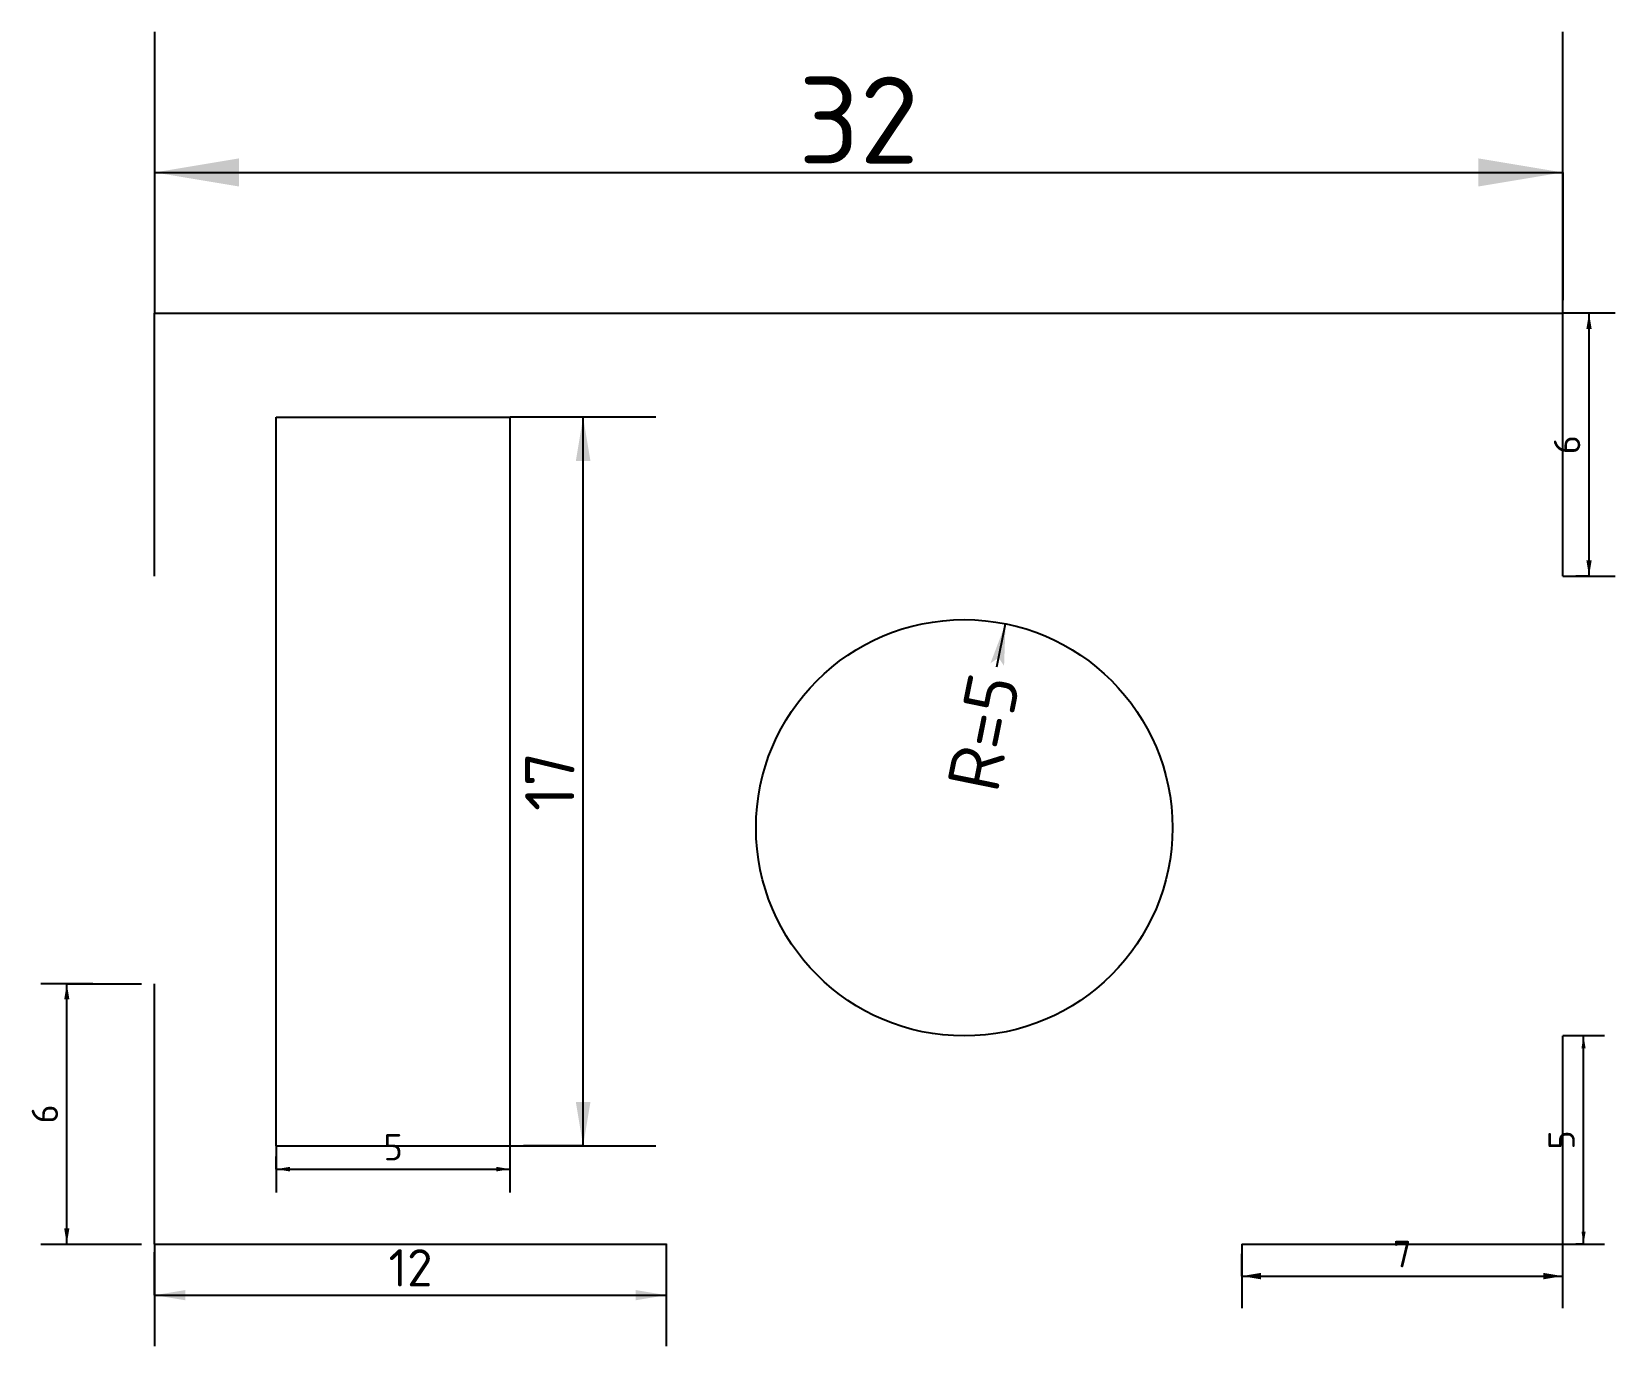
# Model space of a CAD drawing. Extents: x -2.8 to 33.3, y -2.3 to 27.6.
import ezdxf
from ezdxf.enums import TextEntityAlignment as Align

# ---------------------------------------------------------------- set-up
doc = ezdxf.new("R2010")
doc.units = 0
doc.layers.add('DIMENSIONS', color=1, linetype='CONTINUOUS')
doc.styles.add('ISOCPEUR', font='isocpeur.ttf')

# ---------------------------------------------------------------- blocks, each defined once
blk = doc.blocks.new('DIMTICK_ARROW')
at = {"color": 5}
blk.add_line((0, 0.5), (0, -0.5), dxfattribs=at)
at = {"color": 7}
blk.add_solid([(0, 0), (0.3, 0.05), (0.3, -0.05)], dxfattribs=at)
blk = doc.blocks.new('DIMTICK_RADIUS')
at = {"color": 7}
blk.add_solid([(0, 0), (0.3, 0.05), (0.3, -0.05), (0.25, 0)], dxfattribs=at)

msp = doc.modelspace()

# ---------------------------------------------------------------- linework, layer by layer
at = {"color": 3}
for p, q in [((0, 21.201), (32.065, 21.201)), ((0, 15.209), (0, 21.201)), ((0, 15.209), (0, 21.201)), ((0, 21.201), (32.065, 21.201)), ((32.065, 15.209), (32.065, 21.201)), ((32.065, 15.209), (32.065, 21.201)), ((2.765, 18.831), (8.098, 18.831)), ((2.765, 2.239), (2.765, 18.831)), ((2.765, 2.239), (2.765, 18.831)), ((2.765, 18.831), (8.098, 18.831)), ((8.098, 2.239), (8.098, 18.831)), ((8.098, 2.239), (8.098, 18.831)), ((0, 0), (0, 5.926)), ((0, 0), (0, 5.926)), ((32.065, 0), (32.065, 4.741)), ((32.065, 0), (32.065, 4.741)), ((2.765, 2.239), (8.098, 2.239)), ((2.765, 2.239), (8.098, 2.239)), ((0, 0), (11.654, 0)), ((0, 0), (11.654, 0)), ((24.756, 0), (32.065, 0)), ((24.756, 0), (32.065, 0))]:
    msp.add_line(p, q, dxfattribs=at)
msp.add_circle((18.436, 9.481), 4.741, dxfattribs=at)
at = {"layer": 'DIMENSIONS', "color": 7}
for p, q in [((0, 24.407), (32.065, 24.407)), ((0, 24.407), (32.065, 24.407)), ((0, 24.407), (32.065, 24.407)), ((0, 24.407), (32.065, 24.407)), ((0, 24.407), (32.065, 24.407)), ((0, 24.407), (32.065, 24.407)), ((0, 24.407), (32.065, 24.407)), ((0, 24.407), (32.065, 24.407)), ((0, 24.407), (32.065, 24.407)), ((0, 24.407), (32.065, 24.407)), ((0, 24.407), (32.065, 24.407)), ((0, 24.407), (32.065, 24.407)), ((0, 24.407), (32.065, 24.407)), ((0, 24.407), (32.065, 24.407)), ((0, 24.407), (32.065, 24.407)), ((0, 24.407), (32.065, 24.407)), ((0, 24.407), (32.065, 24.407)), ((0, 24.407), (32.065, 24.407)), ((0, 24.407), (32.065, 24.407)), ((32.664, 15.209), (32.664, 21.201)), ((32.664, 15.209), (32.664, 21.201)), ((32.664, 15.209), (32.664, 21.201)), ((32.664, 15.209), (32.664, 21.201)), ((32.664, 15.209), (32.664, 21.201)), ((32.664, 15.209), (32.664, 21.201)), ((32.664, 15.209), (32.664, 21.201)), ((32.664, 15.209), (32.664, 21.201)), ((32.664, 15.209), (32.664, 21.201)), ((32.664, 15.209), (32.664, 21.201)), ((32.664, 15.209), (32.664, 21.201)), ((32.664, 15.209), (32.664, 21.201)), ((32.664, 15.209), (32.664, 21.201)), ((32.664, 15.209), (32.664, 21.201)), ((32.664, 15.209), (32.664, 21.201)), ((32.664, 15.209), (32.664, 21.201)), ((9.758, 2.239), (9.758, 18.831)), ((9.758, 2.239), (9.758, 18.831)), ((9.758, 2.239), (9.758, 18.831)), ((9.758, 2.239), (9.758, 18.831)), ((9.758, 2.239), (9.758, 18.831)), ((9.758, 2.239), (9.758, 18.831)), ((9.758, 2.239), (9.758, 18.831)), ((9.758, 2.239), (9.758, 18.831)), ((9.758, 2.239), (9.758, 18.831)), ((9.758, 2.239), (9.758, 18.831)), ((9.758, 2.239), (9.758, 18.831)), ((9.758, 2.239), (9.758, 18.831)), ((9.758, 2.239), (9.758, 18.831)), ((9.758, 2.239), (9.758, 18.831)), ((19.179, 13.147), (19.377, 14.127)), ((-2, 0), (-2, 5.926)), ((-2, 0), (-2, 5.926)), ((-2, 0), (-2, 5.926)), ((-2, 0), (-2, 5.926)), ((-2, 0), (-2, 5.926)), ((-2, 0), (-2, 5.926)), ((-2, 0), (-2, 5.926)), ((-2, 0), (-2, 5.926)), ((-2, 0), (-2, 5.926)), ((-2, 0), (-2, 5.926)), ((-2, 0), (-2, 5.926)), ((-2, 0), (-2, 5.926)), ((-2, 0), (-2, 5.926)), ((-2, 0), (-2, 5.926)), ((-2, 0), (-2, 5.926)), ((-2, 0), (-2, 5.926)), ((-2, 0), (-2, 5.926)), ((32.539, 0), (32.539, 4.741)), ((32.539, 0), (32.539, 4.741)), ((32.539, 0), (32.539, 4.741)), ((32.539, 0), (32.539, 4.741)), ((32.539, 0), (32.539, 4.741)), ((32.539, 0), (32.539, 4.741)), ((32.539, 0), (32.539, 4.741)), ((32.539, 0), (32.539, 4.741)), ((32.539, 0), (32.539, 4.741)), ((32.539, 0), (32.539, 4.741)), ((32.539, 0), (32.539, 4.741)), ((32.539, 0), (32.539, 4.741)), ((32.539, 0), (32.539, 4.741)), ((32.539, 0), (32.539, 4.741)), ((32.539, 0), (32.539, 4.741)), ((32.539, 0), (32.539, 4.741)), ((32.539, 0), (32.539, 4.741)), ((32.539, 0), (32.539, 4.741)), ((2.765, 1.705), (8.098, 1.705)), ((2.765, 1.705), (8.098, 1.705)), ((2.765, 1.705), (8.098, 1.705)), ((2.765, 1.705), (8.098, 1.705)), ((2.765, 1.705), (8.098, 1.705)), ((2.765, 1.705), (8.098, 1.705)), ((2.765, 1.705), (8.098, 1.705)), ((2.765, 1.705), (8.098, 1.705)), ((2.765, 1.705), (8.098, 1.705)), ((2.765, 1.705), (8.098, 1.705)), ((2.765, 1.705), (8.098, 1.705)), ((2.765, 1.705), (8.098, 1.705)), ((2.765, 1.705), (8.098, 1.705)), ((2.765, 1.705), (8.098, 1.705)), ((2.765, 1.705), (8.098, 1.705)), ((2.765, 1.705), (8.098, 1.705)), ((2.765, 1.705), (8.098, 1.705)), ((2.765, 1.705), (8.098, 1.705)), ((2.765, 1.705), (8.098, 1.705)), ((2.765, 1.705), (8.098, 1.705)), ((2.765, 1.705), (8.098, 1.705)), ((2.765, 1.705), (8.098, 1.705)), ((24.756, -0.731), (32.065, -0.731)), ((24.756, -0.731), (32.065, -0.731)), ((24.756, -0.731), (32.065, -0.731)), ((24.756, -0.731), (32.065, -0.731)), ((24.756, -0.731), (32.065, -0.731)), ((24.756, -0.731), (32.065, -0.731)), ((24.756, -0.731), (32.065, -0.731)), ((24.756, -0.731), (32.065, -0.731)), ((24.756, -0.731), (32.065, -0.731)), ((24.756, -0.731), (32.065, -0.731)), ((24.756, -0.731), (32.065, -0.731)), ((24.756, -0.731), (32.065, -0.731)), ((24.756, -0.731), (32.065, -0.731)), ((24.756, -0.731), (32.065, -0.731)), ((24.756, -0.731), (32.065, -0.731)), ((24.756, -0.731), (32.065, -0.731)), ((24.756, -0.731), (32.065, -0.731)), ((24.756, -0.731), (32.065, -0.731)), ((24.756, -0.731), (32.065, -0.731)), ((24.756, -0.731), (32.065, -0.731)), ((24.756, -0.731), (32.065, -0.731)), ((0, -1.165), (11.654, -1.165)), ((0, -1.165), (11.654, -1.165)), ((0, -1.165), (11.654, -1.165)), ((0, -1.165), (11.654, -1.165)), ((0, -1.165), (11.654, -1.165)), ((0, -1.165), (11.654, -1.165)), ((0, -1.165), (11.654, -1.165)), ((0, -1.165), (11.654, -1.165)), ((0, -1.165), (11.654, -1.165)), ((0, -1.165), (11.654, -1.165)), ((0, -1.165), (11.654, -1.165)), ((0, -1.165), (11.654, -1.165)), ((0, -1.165), (11.654, -1.165)), ((0, -1.165), (11.654, -1.165)), ((0, -1.165), (11.654, -1.165)), ((0, -1.165), (11.654, -1.165)), ((0, -1.165), (11.654, -1.165)), ((0, -1.165), (11.654, -1.165)), ((0, -1.165), (11.654, -1.165)), ((0, -1.165), (11.654, -1.165))]:
    msp.add_line(p, q, dxfattribs=at)
at = {"layer": 'DIMENSIONS', "color": 5}
for p, q in [((0, 24.407), (0, 21.501)), ((0, 24.407), (0, 21.501)), ((0, 24.407), (0, 21.501)), ((0, 24.407), (0, 21.501)), ((0, 24.407), (0, 21.501)), ((0, 24.407), (0, 21.501)), ((0, 24.407), (0, 21.501)), ((0, 24.407), (0, 21.501)), ((0, 24.407), (0, 21.501)), ((0, 24.407), (0, 21.501)), ((0, 24.407), (0, 21.501)), ((0, 24.407), (0, 21.501)), ((0, 24.407), (0, 21.501)), ((0, 24.407), (0, 21.501)), ((0, 24.407), (0, 21.501)), ((0, 24.407), (0, 21.501)), ((0, 24.407), (0, 21.501)), ((0, 24.407), (0, 21.501)), ((0, 24.407), (0, 21.501)), ((32.065, 24.407), (32.065, 21.501)), ((32.065, 24.407), (32.065, 21.501)), ((32.065, 24.407), (32.065, 21.501)), ((32.065, 24.407), (32.065, 21.501)), ((32.065, 24.407), (32.065, 21.501)), ((32.065, 24.407), (32.065, 21.501)), ((32.065, 24.407), (32.065, 21.501)), ((32.065, 24.407), (32.065, 21.501)), ((32.065, 24.407), (32.065, 21.501)), ((32.065, 24.407), (32.065, 21.501)), ((32.065, 24.407), (32.065, 21.501)), ((32.065, 24.407), (32.065, 21.501)), ((32.065, 24.407), (32.065, 21.501)), ((32.065, 24.407), (32.065, 21.501)), ((32.065, 24.407), (32.065, 21.501)), ((32.065, 24.407), (32.065, 21.501)), ((32.065, 24.407), (32.065, 21.501)), ((32.065, 24.407), (32.065, 21.501)), ((32.065, 24.407), (32.065, 21.501)), ((32.664, 21.201), (32.365, 21.201)), ((32.664, 21.201), (32.365, 21.201)), ((32.664, 21.201), (32.365, 21.201)), ((32.664, 21.201), (32.365, 21.201)), ((32.664, 21.201), (32.365, 21.201)), ((32.664, 21.201), (32.365, 21.201)), ((32.664, 21.201), (32.365, 21.201)), ((32.664, 21.201), (32.365, 21.201)), ((32.664, 21.201), (32.365, 21.201)), ((32.664, 21.201), (32.365, 21.201)), ((32.664, 21.201), (32.365, 21.201)), ((32.664, 21.201), (32.365, 21.201)), ((32.664, 21.201), (32.365, 21.201)), ((32.664, 21.201), (32.365, 21.201)), ((32.664, 21.201), (32.365, 21.201)), ((32.664, 21.201), (32.365, 21.201)), ((9.758, 18.831), (8.398, 18.831)), ((9.758, 18.831), (8.398, 18.831)), ((9.758, 18.831), (8.398, 18.831)), ((9.758, 18.831), (8.398, 18.831)), ((9.758, 18.831), (8.398, 18.831)), ((9.758, 18.831), (8.398, 18.831)), ((9.758, 18.831), (8.398, 18.831)), ((9.758, 18.831), (8.398, 18.831)), ((9.758, 18.831), (8.398, 18.831)), ((9.758, 18.831), (8.398, 18.831)), ((9.758, 18.831), (8.398, 18.831)), ((9.758, 18.831), (8.398, 18.831)), ((9.758, 18.831), (8.398, 18.831)), ((9.758, 18.831), (8.398, 18.831)), ((32.664, 15.209), (32.365, 15.209)), ((32.664, 15.209), (32.365, 15.209)), ((32.664, 15.209), (32.365, 15.209)), ((32.664, 15.209), (32.365, 15.209)), ((32.664, 15.209), (32.365, 15.209)), ((32.664, 15.209), (32.365, 15.209)), ((32.664, 15.209), (32.365, 15.209)), ((32.664, 15.209), (32.365, 15.209)), ((32.664, 15.209), (32.365, 15.209)), ((32.664, 15.209), (32.365, 15.209)), ((32.664, 15.209), (32.365, 15.209)), ((32.664, 15.209), (32.365, 15.209)), ((32.664, 15.209), (32.365, 15.209)), ((32.664, 15.209), (32.365, 15.209)), ((32.664, 15.209), (32.365, 15.209)), ((32.664, 15.209), (32.365, 15.209)), ((-2, 5.926), (-0.3, 5.926)), ((-2, 5.926), (-0.3, 5.926)), ((-2, 5.926), (-0.3, 5.926)), ((-2, 5.926), (-0.3, 5.926)), ((-2, 5.926), (-0.3, 5.926)), ((-2, 5.926), (-0.3, 5.926)), ((-2, 5.926), (-0.3, 5.926)), ((-2, 5.926), (-0.3, 5.926)), ((-2, 5.926), (-0.3, 5.926)), ((-2, 5.926), (-0.3, 5.926)), ((-2, 5.926), (-0.3, 5.926)), ((-2, 5.926), (-0.3, 5.926)), ((-2, 5.926), (-0.3, 5.926)), ((-2, 5.926), (-0.3, 5.926)), ((-2, 5.926), (-0.3, 5.926)), ((-2, 5.926), (-0.3, 5.926)), ((-2, 5.926), (-0.3, 5.926)), ((32.539, 4.741), (32.365, 4.741)), ((32.539, 4.741), (32.365, 4.741)), ((32.539, 4.741), (32.365, 4.741)), ((32.539, 4.741), (32.365, 4.741)), ((32.539, 4.741), (32.365, 4.741)), ((32.539, 4.741), (32.365, 4.741)), ((32.539, 4.741), (32.365, 4.741)), ((32.539, 4.741), (32.365, 4.741)), ((32.539, 4.741), (32.365, 4.741)), ((32.539, 4.741), (32.365, 4.741)), ((32.539, 4.741), (32.365, 4.741)), ((32.539, 4.741), (32.365, 4.741)), ((32.539, 4.741), (32.365, 4.741)), ((32.539, 4.741), (32.365, 4.741)), ((32.539, 4.741), (32.365, 4.741)), ((32.539, 4.741), (32.365, 4.741)), ((32.539, 4.741), (32.365, 4.741)), ((32.539, 4.741), (32.365, 4.741)), ((9.758, 2.239), (8.398, 2.239)), ((9.758, 2.239), (8.398, 2.239)), ((9.758, 2.239), (8.398, 2.239)), ((9.758, 2.239), (8.398, 2.239)), ((9.758, 2.239), (8.398, 2.239)), ((9.758, 2.239), (8.398, 2.239)), ((9.758, 2.239), (8.398, 2.239)), ((9.758, 2.239), (8.398, 2.239)), ((9.758, 2.239), (8.398, 2.239)), ((9.758, 2.239), (8.398, 2.239)), ((9.758, 2.239), (8.398, 2.239)), ((9.758, 2.239), (8.398, 2.239)), ((9.758, 2.239), (8.398, 2.239)), ((9.758, 2.239), (8.398, 2.239)), ((2.765, 1.705), (2.765, 1.992)), ((2.765, 1.705), (2.765, 1.992)), ((2.765, 1.705), (2.765, 1.992)), ((2.765, 1.705), (2.765, 1.992)), ((2.765, 1.705), (2.765, 1.992)), ((2.765, 1.705), (2.765, 1.992)), ((2.765, 1.705), (2.765, 1.992)), ((2.765, 1.705), (2.765, 1.992)), ((2.765, 1.705), (2.765, 1.992)), ((2.765, 1.705), (2.765, 1.992)), ((2.765, 1.705), (2.765, 1.992)), ((2.765, 1.705), (2.765, 1.992)), ((2.765, 1.705), (2.765, 1.992)), ((2.765, 1.705), (2.765, 1.992)), ((2.765, 1.705), (2.765, 1.992)), ((2.765, 1.705), (2.765, 1.992)), ((2.765, 1.705), (2.765, 1.992)), ((2.765, 1.705), (2.765, 1.992)), ((2.765, 1.705), (2.765, 1.992)), ((2.765, 1.705), (2.765, 1.992)), ((2.765, 1.705), (2.765, 1.992)), ((2.765, 1.705), (2.765, 1.992)), ((8.098, 1.705), (8.098, 1.992)), ((8.098, 1.705), (8.098, 1.992)), ((8.098, 1.705), (8.098, 1.992)), ((8.098, 1.705), (8.098, 1.992)), ((8.098, 1.705), (8.098, 1.992)), ((8.098, 1.705), (8.098, 1.992)), ((8.098, 1.705), (8.098, 1.992)), ((8.098, 1.705), (8.098, 1.992)), ((8.098, 1.705), (8.098, 1.992)), ((8.098, 1.705), (8.098, 1.992)), ((8.098, 1.705), (8.098, 1.992)), ((8.098, 1.705), (8.098, 1.992)), ((8.098, 1.705), (8.098, 1.992)), ((8.098, 1.705), (8.098, 1.992)), ((8.098, 1.705), (8.098, 1.992)), ((8.098, 1.705), (8.098, 1.992)), ((8.098, 1.705), (8.098, 1.992)), ((8.098, 1.705), (8.098, 1.992)), ((8.098, 1.705), (8.098, 1.992)), ((8.098, 1.705), (8.098, 1.992)), ((8.098, 1.705), (8.098, 1.992)), ((8.098, 1.705), (8.098, 1.992)), ((-2, 0), (-0.3, 0)), ((-2, 0), (-0.3, 0)), ((-2, 0), (-0.3, 0)), ((-2, 0), (-0.3, 0)), ((-2, 0), (-0.3, 0)), ((-2, 0), (-0.3, 0)), ((-2, 0), (-0.3, 0)), ((-2, 0), (-0.3, 0)), ((-2, 0), (-0.3, 0)), ((-2, 0), (-0.3, 0)), ((-2, 0), (-0.3, 0)), ((-2, 0), (-0.3, 0)), ((-2, 0), (-0.3, 0)), ((-2, 0), (-0.3, 0)), ((-2, 0), (-0.3, 0)), ((-2, 0), (-0.3, 0)), ((-2, 0), (-0.3, 0)), ((0, -1.165), (0, -0.183)), ((0, -1.165), (0, -0.183)), ((0, -1.165), (0, -0.183)), ((0, -1.165), (0, -0.183)), ((0, -1.165), (0, -0.183)), ((0, -1.165), (0, -0.183)), ((0, -1.165), (0, -0.183)), ((0, -1.165), (0, -0.183)), ((0, -1.165), (0, -0.183)), ((0, -1.165), (0, -0.183)), ((0, -1.165), (0, -0.183)), ((0, -1.165), (0, -0.183)), ((0, -1.165), (0, -0.183)), ((0, -1.165), (0, -0.183)), ((0, -1.165), (0, -0.183)), ((0, -1.165), (0, -0.183)), ((0, -1.165), (0, -0.183)), ((0, -1.165), (0, -0.183)), ((0, -1.165), (0, -0.183)), ((0, -1.165), (0, -0.183)), ((11.654, -1.165), (11.654, -0.183)), ((11.654, -1.165), (11.654, -0.183)), ((11.654, -1.165), (11.654, -0.183)), ((11.654, -1.165), (11.654, -0.183)), ((11.654, -1.165), (11.654, -0.183)), ((11.654, -1.165), (11.654, -0.183)), ((11.654, -1.165), (11.654, -0.183)), ((11.654, -1.165), (11.654, -0.183)), ((11.654, -1.165), (11.654, -0.183)), ((11.654, -1.165), (11.654, -0.183)), ((11.654, -1.165), (11.654, -0.183)), ((11.654, -1.165), (11.654, -0.183)), ((11.654, -1.165), (11.654, -0.183)), ((11.654, -1.165), (11.654, -0.183)), ((11.654, -1.165), (11.654, -0.183)), ((11.654, -1.165), (11.654, -0.183)), ((11.654, -1.165), (11.654, -0.183)), ((11.654, -1.165), (11.654, -0.183)), ((11.654, -1.165), (11.654, -0.183)), ((11.654, -1.165), (11.654, -0.183)), ((24.756, -0.731), (24.756, -0.227)), ((24.756, -0.731), (24.756, -0.227)), ((24.756, -0.731), (24.756, -0.227)), ((24.756, -0.731), (24.756, -0.227)), ((24.756, -0.731), (24.756, -0.227)), ((24.756, -0.731), (24.756, -0.227)), ((24.756, -0.731), (24.756, -0.227)), ((24.756, -0.731), (24.756, -0.227)), ((24.756, -0.731), (24.756, -0.227)), ((24.756, -0.731), (24.756, -0.227)), ((24.756, -0.731), (24.756, -0.227)), ((24.756, -0.731), (24.756, -0.227)), ((24.756, -0.731), (24.756, -0.227)), ((24.756, -0.731), (24.756, -0.227)), ((24.756, -0.731), (24.756, -0.227)), ((24.756, -0.731), (24.756, -0.227)), ((24.756, -0.731), (24.756, -0.227)), ((24.756, -0.731), (24.756, -0.227)), ((24.756, -0.731), (24.756, -0.227)), ((24.756, -0.731), (24.756, -0.227)), ((24.756, -0.731), (24.756, -0.227)), ((32.065, -0.731), (32.065, -0.227)), ((32.065, -0.731), (32.065, -0.227)), ((32.065, -0.731), (32.065, -0.227)), ((32.065, -0.731), (32.065, -0.227)), ((32.065, -0.731), (32.065, -0.227)), ((32.065, -0.731), (32.065, -0.227)), ((32.065, -0.731), (32.065, -0.227)), ((32.065, -0.731), (32.065, -0.227)), ((32.065, -0.731), (32.065, -0.227)), ((32.065, -0.731), (32.065, -0.227)), ((32.065, -0.731), (32.065, -0.227)), ((32.065, -0.731), (32.065, -0.227)), ((32.065, -0.731), (32.065, -0.227)), ((32.065, -0.731), (32.065, -0.227)), ((32.065, -0.731), (32.065, -0.227)), ((32.065, -0.731), (32.065, -0.227)), ((32.065, -0.731), (32.065, -0.227)), ((32.065, -0.731), (32.065, -0.227)), ((32.065, -0.731), (32.065, -0.227)), ((32.065, -0.731), (32.065, -0.227)), ((32.065, -0.731), (32.065, -0.227)), ((32.539, 0), (32.365, 0)), ((32.539, 0), (32.365, 0)), ((32.539, 0), (32.365, 0)), ((32.539, 0), (32.365, 0)), ((32.539, 0), (32.365, 0)), ((32.539, 0), (32.365, 0)), ((32.539, 0), (32.365, 0)), ((32.539, 0), (32.365, 0)), ((32.539, 0), (32.365, 0)), ((32.539, 0), (32.365, 0)), ((32.539, 0), (32.365, 0)), ((32.539, 0), (32.365, 0)), ((32.539, 0), (32.365, 0)), ((32.539, 0), (32.365, 0)), ((32.539, 0), (32.365, 0)), ((32.539, 0), (32.365, 0)), ((32.539, 0), (32.365, 0)), ((32.539, 0), (32.365, 0))]:
    msp.add_line(p, q, dxfattribs=at)

# ---------------------------------------------------------------- block references
at = {"layer": 'DIMENSIONS'}
for p, xscale, yscale in [((0, 24.407), 6.412951520163934, 6.412951520163934), ((0, 24.407), 6.412951520163934, 6.412951520163934), ((0, 24.407), 6.412951520163934, 6.412951520163934), ((0, 24.407), 6.412951520163934, 6.412951520163934), ((0, 24.407), 6.412951520163934, 6.412951520163934), ((0, 24.407), 6.412951520163934, 6.412951520163934), ((0, 24.407), 6.412951520163934, 6.412951520163934), ((0, 24.407), 6.412951520163934, 6.412951520163934), ((0, 24.407), 6.412951520163934, 6.412951520163934), ((0, 24.407), 6.412951520163934, 6.412951520163934), ((0, 24.407), 6.412951520163934, 6.412951520163934), ((0, 24.407), 6.412951520163934, 6.412951520163934), ((0, 24.407), 6.412951520163934, 6.412951520163934), ((0, 24.407), 6.412951520163934, 6.412951520163934), ((0, 24.407), 6.412951520163934, 6.412951520163934), ((0, 24.407), 6.412951520163934, 6.412951520163934), ((0, 24.407), 6.412951520163934, 6.412951520163934), ((0, 24.407), 6.412951520163934, 6.412951520163934), ((0, 24.407), 6.412951520163934, 6.412951520163934), ((2.765, 1.705), 1.0666305403147405, 1.0666305403147405), ((2.765, 1.705), 1.0666305403147405, 1.0666305403147405), ((2.765, 1.705), 1.0666305403147405, 1.0666305403147405), ((2.765, 1.705), 1.0666305403147405, 1.0666305403147405), ((2.765, 1.705), 1.0666305403147405, 1.0666305403147405), ((2.765, 1.705), 1.0666305403147405, 1.0666305403147405), ((2.765, 1.705), 1.0666305403147405, 1.0666305403147405), ((2.765, 1.705), 1.0666305403147405, 1.0666305403147405), ((2.765, 1.705), 1.0666305403147405, 1.0666305403147405), ((2.765, 1.705), 1.0666305403147405, 1.0666305403147405), ((2.765, 1.705), 1.0666305403147405, 1.0666305403147405), ((2.765, 1.705), 1.0666305403147405, 1.0666305403147405), ((2.765, 1.705), 1.0666305403147405, 1.0666305403147405), ((2.765, 1.705), 1.0666305403147405, 1.0666305403147405), ((2.765, 1.705), 1.0666305403147405, 1.0666305403147405), ((2.765, 1.705), 1.0666305403147405, 1.0666305403147405), ((2.765, 1.705), 1.0666305403147405, 1.0666305403147405), ((2.765, 1.705), 1.0666305403147405, 1.0666305403147405), ((2.765, 1.705), 1.0666305403147405, 1.0666305403147405), ((2.765, 1.705), 1.0666305403147405, 1.0666305403147405), ((2.765, 1.705), 1.0666305403147405, 1.0666305403147405), ((2.765, 1.705), 1.0666305403147405, 1.0666305403147405), ((0, -1.165), 2.33078525476184, 2.33078525476184), ((0, -1.165), 2.33078525476184, 2.33078525476184), ((0, -1.165), 2.33078525476184, 2.33078525476184), ((0, -1.165), 2.33078525476184, 2.33078525476184), ((0, -1.165), 2.33078525476184, 2.33078525476184), ((0, -1.165), 2.33078525476184, 2.33078525476184), ((0, -1.165), 2.33078525476184, 2.33078525476184), ((0, -1.165), 2.33078525476184, 2.33078525476184), ((0, -1.165), 2.33078525476184, 2.33078525476184), ((0, -1.165), 2.33078525476184, 2.33078525476184), ((0, -1.165), 2.33078525476184, 2.33078525476184), ((0, -1.165), 2.33078525476184, 2.33078525476184), ((0, -1.165), 2.33078525476184, 2.33078525476184), ((0, -1.165), 2.33078525476184, 2.33078525476184), ((0, -1.165), 2.33078525476184, 2.33078525476184), ((0, -1.165), 2.33078525476184, 2.33078525476184), ((0, -1.165), 2.33078525476184, 2.33078525476184), ((0, -1.165), 2.33078525476184, 2.33078525476184), ((0, -1.165), 2.33078525476184, 2.33078525476184), ((0, -1.165), 2.33078525476184, 2.33078525476184), ((24.756, -0.731), 1.4616788885794594, 1.4616788885794594), ((24.756, -0.731), 1.4616788885794594, 1.4616788885794594), ((24.756, -0.731), 1.4616788885794594, 1.4616788885794594), ((24.756, -0.731), 1.4616788885794594, 1.4616788885794594), ((24.756, -0.731), 1.4616788885794594, 1.4616788885794594), ((24.756, -0.731), 1.4616788885794594, 1.4616788885794594), ((24.756, -0.731), 1.4616788885794594, 1.4616788885794594), ((24.756, -0.731), 1.4616788885794594, 1.4616788885794594), ((24.756, -0.731), 1.4616788885794594, 1.4616788885794594), ((24.756, -0.731), 1.4616788885794594, 1.4616788885794594), ((24.756, -0.731), 1.4616788885794594, 1.4616788885794594), ((24.756, -0.731), 1.4616788885794594, 1.4616788885794594), ((24.756, -0.731), 1.4616788885794594, 1.4616788885794594), ((24.756, -0.731), 1.4616788885794594, 1.4616788885794594), ((24.756, -0.731), 1.4616788885794594, 1.4616788885794594), ((24.756, -0.731), 1.4616788885794594, 1.4616788885794594), ((24.756, -0.731), 1.4616788885794594, 1.4616788885794594), ((24.756, -0.731), 1.4616788885794594, 1.4616788885794594), ((24.756, -0.731), 1.4616788885794594, 1.4616788885794594), ((24.756, -0.731), 1.4616788885794594, 1.4616788885794594), ((24.756, -0.731), 1.4616788885794594, 1.4616788885794594)]:
    msp.add_blockref('DIMTICK_ARROW', p, dxfattribs=dict(at, xscale=xscale, yscale=yscale))
for name, p, xscale, yscale, rotation in [('DIMTICK_ARROW', (32.065, 24.407), 6.412951520163934, 6.412951520163934, 180), ('DIMTICK_ARROW', (32.065, 24.407), 6.412951520163934, 6.412951520163934, 180), ('DIMTICK_ARROW', (32.065, 24.407), 6.412951520163934, 6.412951520163934, 180), ('DIMTICK_ARROW', (32.065, 24.407), 6.412951520163934, 6.412951520163934, 180), ('DIMTICK_ARROW', (32.065, 24.407), 6.412951520163934, 6.412951520163934, 180), ('DIMTICK_ARROW', (32.065, 24.407), 6.412951520163934, 6.412951520163934, 180), ('DIMTICK_ARROW', (32.065, 24.407), 6.412951520163934, 6.412951520163934, 180), ('DIMTICK_ARROW', (32.065, 24.407), 6.412951520163934, 6.412951520163934, 180), ('DIMTICK_ARROW', (32.065, 24.407), 6.412951520163934, 6.412951520163934, 180), ('DIMTICK_ARROW', (32.065, 24.407), 6.412951520163934, 6.412951520163934, 180), ('DIMTICK_ARROW', (32.065, 24.407), 6.412951520163934, 6.412951520163934, 180), ('DIMTICK_ARROW', (32.065, 24.407), 6.412951520163934, 6.412951520163934, 180), ('DIMTICK_ARROW', (32.065, 24.407), 6.412951520163934, 6.412951520163934, 180), ('DIMTICK_ARROW', (32.065, 24.407), 6.412951520163934, 6.412951520163934, 180), ('DIMTICK_ARROW', (32.065, 24.407), 6.412951520163934, 6.412951520163934, 180), ('DIMTICK_ARROW', (32.065, 24.407), 6.412951520163934, 6.412951520163934, 180), ('DIMTICK_ARROW', (32.065, 24.407), 6.412951520163934, 6.412951520163934, 180), ('DIMTICK_ARROW', (32.065, 24.407), 6.412951520163934, 6.412951520163934, 180), ('DIMTICK_ARROW', (32.065, 24.407), 6.412951520163934, 6.412951520163934, 180), ('DIMTICK_ARROW', (32.664, 21.201), 1.1983133230696468, 1.1983133230696468, 270), ('DIMTICK_ARROW', (32.664, 21.201), 1.1983133230696468, 1.1983133230696468, 270), ('DIMTICK_ARROW', (32.664, 21.201), 1.1983133230696468, 1.1983133230696468, 270), ('DIMTICK_ARROW', (32.664, 21.201), 1.1983133230696468, 1.1983133230696468, 270), ('DIMTICK_ARROW', (32.664, 21.201), 1.1983133230696468, 1.1983133230696468, 270), ('DIMTICK_ARROW', (32.664, 21.201), 1.1983133230696468, 1.1983133230696468, 270), ('DIMTICK_ARROW', (32.664, 21.201), 1.1983133230696468, 1.1983133230696468, 270), ('DIMTICK_ARROW', (32.664, 21.201), 1.1983133230696468, 1.1983133230696468, 270), ('DIMTICK_ARROW', (32.664, 21.201), 1.1983133230696468, 1.1983133230696468, 270), ('DIMTICK_ARROW', (32.664, 21.201), 1.1983133230696468, 1.1983133230696468, 270), ('DIMTICK_ARROW', (32.664, 21.201), 1.1983133230696468, 1.1983133230696468, 270), ('DIMTICK_ARROW', (32.664, 21.201), 1.1983133230696468, 1.1983133230696468, 270), ('DIMTICK_ARROW', (32.664, 21.201), 1.1983133230696468, 1.1983133230696468, 270), ('DIMTICK_ARROW', (32.664, 21.201), 1.1983133230696468, 1.1983133230696468, 270), ('DIMTICK_ARROW', (32.664, 21.201), 1.1983133230696468, 1.1983133230696468, 270), ('DIMTICK_ARROW', (32.664, 21.201), 1.1983133230696468, 1.1983133230696468, 270), ('DIMTICK_ARROW', (9.758, 18.831), 3.3184061254236368, 3.3184061254236368, 270), ('DIMTICK_ARROW', (9.758, 18.831), 3.3184061254236368, 3.3184061254236368, 270), ('DIMTICK_ARROW', (9.758, 18.831), 3.3184061254236368, 3.3184061254236368, 270), ('DIMTICK_ARROW', (9.758, 18.831), 3.3184061254236368, 3.3184061254236368, 270), ('DIMTICK_ARROW', (9.758, 18.831), 3.3184061254236368, 3.3184061254236368, 270), ('DIMTICK_ARROW', (9.758, 18.831), 3.3184061254236368, 3.3184061254236368, 270), ('DIMTICK_ARROW', (9.758, 18.831), 3.3184061254236368, 3.3184061254236368, 270), ('DIMTICK_ARROW', (9.758, 18.831), 3.3184061254236368, 3.3184061254236368, 270), ('DIMTICK_ARROW', (9.758, 18.831), 3.3184061254236368, 3.3184061254236368, 270), ('DIMTICK_ARROW', (9.758, 18.831), 3.3184061254236368, 3.3184061254236368, 270), ('DIMTICK_ARROW', (9.758, 18.831), 3.3184061254236368, 3.3184061254236368, 270), ('DIMTICK_ARROW', (9.758, 18.831), 3.3184061254236368, 3.3184061254236368, 270), ('DIMTICK_ARROW', (9.758, 18.831), 3.3184061254236368, 3.3184061254236368, 270), ('DIMTICK_ARROW', (9.758, 18.831), 3.3184061254236368, 3.3184061254236368, 270), ('DIMTICK_ARROW', (32.664, 15.209), 1.1983133230696468, 1.1983133230696468, 90), ('DIMTICK_ARROW', (32.664, 15.209), 1.1983133230696468, 1.1983133230696468, 90), ('DIMTICK_ARROW', (32.664, 15.209), 1.1983133230696468, 1.1983133230696468, 90), ('DIMTICK_ARROW', (32.664, 15.209), 1.1983133230696468, 1.1983133230696468, 90), ('DIMTICK_ARROW', (32.664, 15.209), 1.1983133230696468, 1.1983133230696468, 90), ('DIMTICK_ARROW', (32.664, 15.209), 1.1983133230696468, 1.1983133230696468, 90), ('DIMTICK_ARROW', (32.664, 15.209), 1.1983133230696468, 1.1983133230696468, 90), ('DIMTICK_ARROW', (32.664, 15.209), 1.1983133230696468, 1.1983133230696468, 90), ('DIMTICK_ARROW', (32.664, 15.209), 1.1983133230696468, 1.1983133230696468, 90), ('DIMTICK_ARROW', (32.664, 15.209), 1.1983133230696468, 1.1983133230696468, 90), ('DIMTICK_ARROW', (32.664, 15.209), 1.1983133230696468, 1.1983133230696468, 90), ('DIMTICK_ARROW', (32.664, 15.209), 1.1983133230696468, 1.1983133230696468, 90), ('DIMTICK_ARROW', (32.664, 15.209), 1.1983133230696468, 1.1983133230696468, 90), ('DIMTICK_ARROW', (32.664, 15.209), 1.1983133230696468, 1.1983133230696468, 90), ('DIMTICK_ARROW', (32.664, 15.209), 1.1983133230696468, 1.1983133230696468, 90), ('DIMTICK_ARROW', (32.664, 15.209), 1.1983133230696468, 1.1983133230696468, 90), ('DIMTICK_RADIUS', (19.377, 14.127), 3.1603867861177495, 3.1603867861177495, 258.5408440973835), ('DIMTICK_ARROW', (-2, 5.926), 1.185145044794156, 1.185145044794156, 270), ('DIMTICK_ARROW', (-2, 5.926), 1.185145044794156, 1.185145044794156, 270), ('DIMTICK_ARROW', (-2, 5.926), 1.185145044794156, 1.185145044794156, 270), ('DIMTICK_ARROW', (-2, 5.926), 1.185145044794156, 1.185145044794156, 270), ('DIMTICK_ARROW', (-2, 5.926), 1.185145044794156, 1.185145044794156, 270), ('DIMTICK_ARROW', (-2, 5.926), 1.185145044794156, 1.185145044794156, 270), ('DIMTICK_ARROW', (-2, 5.926), 1.185145044794156, 1.185145044794156, 270), ('DIMTICK_ARROW', (-2, 5.926), 1.185145044794156, 1.185145044794156, 270), ('DIMTICK_ARROW', (-2, 5.926), 1.185145044794156, 1.185145044794156, 270), ('DIMTICK_ARROW', (-2, 5.926), 1.185145044794156, 1.185145044794156, 270), ('DIMTICK_ARROW', (-2, 5.926), 1.185145044794156, 1.185145044794156, 270), ('DIMTICK_ARROW', (-2, 5.926), 1.185145044794156, 1.185145044794156, 270), ('DIMTICK_ARROW', (-2, 5.926), 1.185145044794156, 1.185145044794156, 270), ('DIMTICK_ARROW', (-2, 5.926), 1.185145044794156, 1.185145044794156, 270), ('DIMTICK_ARROW', (-2, 5.926), 1.185145044794156, 1.185145044794156, 270), ('DIMTICK_ARROW', (-2, 5.926), 1.185145044794156, 1.185145044794156, 270), ('DIMTICK_ARROW', (-2, 5.926), 1.185145044794156, 1.185145044794156, 270), ('DIMTICK_ARROW', (32.539, 4.741), 0.9481160358353249, 0.9481160358353249, 270), ('DIMTICK_ARROW', (32.539, 4.741), 0.9481160358353249, 0.9481160358353249, 270), ('DIMTICK_ARROW', (32.539, 4.741), 0.9481160358353249, 0.9481160358353249, 270), ('DIMTICK_ARROW', (32.539, 4.741), 0.9481160358353249, 0.9481160358353249, 270), ('DIMTICK_ARROW', (32.539, 4.741), 0.9481160358353249, 0.9481160358353249, 270), ('DIMTICK_ARROW', (32.539, 4.741), 0.9481160358353249, 0.9481160358353249, 270), ('DIMTICK_ARROW', (32.539, 4.741), 0.9481160358353249, 0.9481160358353249, 270), ('DIMTICK_ARROW', (32.539, 4.741), 0.9481160358353249, 0.9481160358353249, 270), ('DIMTICK_ARROW', (32.539, 4.741), 0.9481160358353249, 0.9481160358353249, 270), ('DIMTICK_ARROW', (32.539, 4.741), 0.9481160358353249, 0.9481160358353249, 270), ('DIMTICK_ARROW', (32.539, 4.741), 0.9481160358353249, 0.9481160358353249, 270), ('DIMTICK_ARROW', (32.539, 4.741), 0.9481160358353249, 0.9481160358353249, 270), ('DIMTICK_ARROW', (32.539, 4.741), 0.9481160358353249, 0.9481160358353249, 270), ('DIMTICK_ARROW', (32.539, 4.741), 0.9481160358353249, 0.9481160358353249, 270), ('DIMTICK_ARROW', (32.539, 4.741), 0.9481160358353249, 0.9481160358353249, 270), ('DIMTICK_ARROW', (32.539, 4.741), 0.9481160358353249, 0.9481160358353249, 270), ('DIMTICK_ARROW', (32.539, 4.741), 0.9481160358353249, 0.9481160358353249, 270), ('DIMTICK_ARROW', (32.539, 4.741), 0.9481160358353249, 0.9481160358353249, 270), ('DIMTICK_ARROW', (9.758, 2.239), 3.3184061254236368, 3.3184061254236368, 90), ('DIMTICK_ARROW', (9.758, 2.239), 3.3184061254236368, 3.3184061254236368, 90), ('DIMTICK_ARROW', (9.758, 2.239), 3.3184061254236368, 3.3184061254236368, 90), ('DIMTICK_ARROW', (9.758, 2.239), 3.3184061254236368, 3.3184061254236368, 90), ('DIMTICK_ARROW', (9.758, 2.239), 3.3184061254236368, 3.3184061254236368, 90), ('DIMTICK_ARROW', (9.758, 2.239), 3.3184061254236368, 3.3184061254236368, 90), ('DIMTICK_ARROW', (9.758, 2.239), 3.3184061254236368, 3.3184061254236368, 90), ('DIMTICK_ARROW', (9.758, 2.239), 3.3184061254236368, 3.3184061254236368, 90), ('DIMTICK_ARROW', (9.758, 2.239), 3.3184061254236368, 3.3184061254236368, 90), ('DIMTICK_ARROW', (9.758, 2.239), 3.3184061254236368, 3.3184061254236368, 90), ('DIMTICK_ARROW', (9.758, 2.239), 3.3184061254236368, 3.3184061254236368, 90), ('DIMTICK_ARROW', (9.758, 2.239), 3.3184061254236368, 3.3184061254236368, 90), ('DIMTICK_ARROW', (9.758, 2.239), 3.3184061254236368, 3.3184061254236368, 90), ('DIMTICK_ARROW', (9.758, 2.239), 3.3184061254236368, 3.3184061254236368, 90), ('DIMTICK_ARROW', (8.098, 1.705), 1.0666305403147405, 1.0666305403147405, 180), ('DIMTICK_ARROW', (8.098, 1.705), 1.0666305403147405, 1.0666305403147405, 180), ('DIMTICK_ARROW', (8.098, 1.705), 1.0666305403147405, 1.0666305403147405, 180), ('DIMTICK_ARROW', (8.098, 1.705), 1.0666305403147405, 1.0666305403147405, 180), ('DIMTICK_ARROW', (8.098, 1.705), 1.0666305403147405, 1.0666305403147405, 180), ('DIMTICK_ARROW', (8.098, 1.705), 1.0666305403147405, 1.0666305403147405, 180), ('DIMTICK_ARROW', (8.098, 1.705), 1.0666305403147405, 1.0666305403147405, 180), ('DIMTICK_ARROW', (8.098, 1.705), 1.0666305403147405, 1.0666305403147405, 180), ('DIMTICK_ARROW', (8.098, 1.705), 1.0666305403147405, 1.0666305403147405, 180), ('DIMTICK_ARROW', (8.098, 1.705), 1.0666305403147405, 1.0666305403147405, 180), ('DIMTICK_ARROW', (8.098, 1.705), 1.0666305403147405, 1.0666305403147405, 180), ('DIMTICK_ARROW', (8.098, 1.705), 1.0666305403147405, 1.0666305403147405, 180), ('DIMTICK_ARROW', (8.098, 1.705), 1.0666305403147405, 1.0666305403147405, 180), ('DIMTICK_ARROW', (8.098, 1.705), 1.0666305403147405, 1.0666305403147405, 180), ('DIMTICK_ARROW', (8.098, 1.705), 1.0666305403147405, 1.0666305403147405, 180), ('DIMTICK_ARROW', (8.098, 1.705), 1.0666305403147405, 1.0666305403147405, 180), ('DIMTICK_ARROW', (8.098, 1.705), 1.0666305403147405, 1.0666305403147405, 180), ('DIMTICK_ARROW', (8.098, 1.705), 1.0666305403147405, 1.0666305403147405, 180), ('DIMTICK_ARROW', (8.098, 1.705), 1.0666305403147405, 1.0666305403147405, 180), ('DIMTICK_ARROW', (8.098, 1.705), 1.0666305403147405, 1.0666305403147405, 180), ('DIMTICK_ARROW', (8.098, 1.705), 1.0666305403147405, 1.0666305403147405, 180), ('DIMTICK_ARROW', (8.098, 1.705), 1.0666305403147405, 1.0666305403147405, 180), ('DIMTICK_ARROW', (-2, 0), 1.185145044794156, 1.185145044794156, 90), ('DIMTICK_ARROW', (-2, 0), 1.185145044794156, 1.185145044794156, 90), ('DIMTICK_ARROW', (-2, 0), 1.185145044794156, 1.185145044794156, 90), ('DIMTICK_ARROW', (-2, 0), 1.185145044794156, 1.185145044794156, 90), ('DIMTICK_ARROW', (-2, 0), 1.185145044794156, 1.185145044794156, 90), ('DIMTICK_ARROW', (-2, 0), 1.185145044794156, 1.185145044794156, 90), ('DIMTICK_ARROW', (-2, 0), 1.185145044794156, 1.185145044794156, 90), ('DIMTICK_ARROW', (-2, 0), 1.185145044794156, 1.185145044794156, 90), ('DIMTICK_ARROW', (-2, 0), 1.185145044794156, 1.185145044794156, 90), ('DIMTICK_ARROW', (-2, 0), 1.185145044794156, 1.185145044794156, 90), ('DIMTICK_ARROW', (-2, 0), 1.185145044794156, 1.185145044794156, 90), ('DIMTICK_ARROW', (-2, 0), 1.185145044794156, 1.185145044794156, 90), ('DIMTICK_ARROW', (-2, 0), 1.185145044794156, 1.185145044794156, 90), ('DIMTICK_ARROW', (-2, 0), 1.185145044794156, 1.185145044794156, 90), ('DIMTICK_ARROW', (-2, 0), 1.185145044794156, 1.185145044794156, 90), ('DIMTICK_ARROW', (-2, 0), 1.185145044794156, 1.185145044794156, 90), ('DIMTICK_ARROW', (-2, 0), 1.185145044794156, 1.185145044794156, 90), ('DIMTICK_ARROW', (11.654, -1.165), 2.33078525476184, 2.33078525476184, 180), ('DIMTICK_ARROW', (11.654, -1.165), 2.33078525476184, 2.33078525476184, 180), ('DIMTICK_ARROW', (11.654, -1.165), 2.33078525476184, 2.33078525476184, 180), ('DIMTICK_ARROW', (11.654, -1.165), 2.33078525476184, 2.33078525476184, 180), ('DIMTICK_ARROW', (11.654, -1.165), 2.33078525476184, 2.33078525476184, 180), ('DIMTICK_ARROW', (11.654, -1.165), 2.33078525476184, 2.33078525476184, 180), ('DIMTICK_ARROW', (11.654, -1.165), 2.33078525476184, 2.33078525476184, 180), ('DIMTICK_ARROW', (11.654, -1.165), 2.33078525476184, 2.33078525476184, 180), ('DIMTICK_ARROW', (11.654, -1.165), 2.33078525476184, 2.33078525476184, 180), ('DIMTICK_ARROW', (11.654, -1.165), 2.33078525476184, 2.33078525476184, 180), ('DIMTICK_ARROW', (11.654, -1.165), 2.33078525476184, 2.33078525476184, 180), ('DIMTICK_ARROW', (11.654, -1.165), 2.33078525476184, 2.33078525476184, 180), ('DIMTICK_ARROW', (11.654, -1.165), 2.33078525476184, 2.33078525476184, 180), ('DIMTICK_ARROW', (11.654, -1.165), 2.33078525476184, 2.33078525476184, 180), ('DIMTICK_ARROW', (11.654, -1.165), 2.33078525476184, 2.33078525476184, 180), ('DIMTICK_ARROW', (11.654, -1.165), 2.33078525476184, 2.33078525476184, 180), ('DIMTICK_ARROW', (11.654, -1.165), 2.33078525476184, 2.33078525476184, 180), ('DIMTICK_ARROW', (11.654, -1.165), 2.33078525476184, 2.33078525476184, 180), ('DIMTICK_ARROW', (11.654, -1.165), 2.33078525476184, 2.33078525476184, 180), ('DIMTICK_ARROW', (11.654, -1.165), 2.33078525476184, 2.33078525476184, 180), ('DIMTICK_ARROW', (32.065, -0.731), 1.4616788885794594, 1.4616788885794594, 180), ('DIMTICK_ARROW', (32.065, -0.731), 1.4616788885794594, 1.4616788885794594, 180), ('DIMTICK_ARROW', (32.065, -0.731), 1.4616788885794594, 1.4616788885794594, 180), ('DIMTICK_ARROW', (32.065, -0.731), 1.4616788885794594, 1.4616788885794594, 180), ('DIMTICK_ARROW', (32.065, -0.731), 1.4616788885794594, 1.4616788885794594, 180), ('DIMTICK_ARROW', (32.065, -0.731), 1.4616788885794594, 1.4616788885794594, 180), ('DIMTICK_ARROW', (32.065, -0.731), 1.4616788885794594, 1.4616788885794594, 180), ('DIMTICK_ARROW', (32.065, -0.731), 1.4616788885794594, 1.4616788885794594, 180), ('DIMTICK_ARROW', (32.065, -0.731), 1.4616788885794594, 1.4616788885794594, 180), ('DIMTICK_ARROW', (32.065, -0.731), 1.4616788885794594, 1.4616788885794594, 180), ('DIMTICK_ARROW', (32.065, -0.731), 1.4616788885794594, 1.4616788885794594, 180), ('DIMTICK_ARROW', (32.065, -0.731), 1.4616788885794594, 1.4616788885794594, 180), ('DIMTICK_ARROW', (32.065, -0.731), 1.4616788885794594, 1.4616788885794594, 180), ('DIMTICK_ARROW', (32.065, -0.731), 1.4616788885794594, 1.4616788885794594, 180), ('DIMTICK_ARROW', (32.065, -0.731), 1.4616788885794594, 1.4616788885794594, 180), ('DIMTICK_ARROW', (32.065, -0.731), 1.4616788885794594, 1.4616788885794594, 180), ('DIMTICK_ARROW', (32.065, -0.731), 1.4616788885794594, 1.4616788885794594, 180), ('DIMTICK_ARROW', (32.065, -0.731), 1.4616788885794594, 1.4616788885794594, 180), ('DIMTICK_ARROW', (32.065, -0.731), 1.4616788885794594, 1.4616788885794594, 180), ('DIMTICK_ARROW', (32.065, -0.731), 1.4616788885794594, 1.4616788885794594, 180), ('DIMTICK_ARROW', (32.065, -0.731), 1.4616788885794594, 1.4616788885794594, 180), ('DIMTICK_ARROW', (32.539, 0), 0.9481160358353249, 0.9481160358353249, 90), ('DIMTICK_ARROW', (32.539, 0), 0.9481160358353249, 0.9481160358353249, 90), ('DIMTICK_ARROW', (32.539, 0), 0.9481160358353249, 0.9481160358353249, 90), ('DIMTICK_ARROW', (32.539, 0), 0.9481160358353249, 0.9481160358353249, 90), ('DIMTICK_ARROW', (32.539, 0), 0.9481160358353249, 0.9481160358353249, 90), ('DIMTICK_ARROW', (32.539, 0), 0.9481160358353249, 0.9481160358353249, 90), ('DIMTICK_ARROW', (32.539, 0), 0.9481160358353249, 0.9481160358353249, 90), ('DIMTICK_ARROW', (32.539, 0), 0.9481160358353249, 0.9481160358353249, 90), ('DIMTICK_ARROW', (32.539, 0), 0.9481160358353249, 0.9481160358353249, 90), ('DIMTICK_ARROW', (32.539, 0), 0.9481160358353249, 0.9481160358353249, 90), ('DIMTICK_ARROW', (32.539, 0), 0.9481160358353249, 0.9481160358353249, 90), ('DIMTICK_ARROW', (32.539, 0), 0.9481160358353249, 0.9481160358353249, 90), ('DIMTICK_ARROW', (32.539, 0), 0.9481160358353249, 0.9481160358353249, 90), ('DIMTICK_ARROW', (32.539, 0), 0.9481160358353249, 0.9481160358353249, 90), ('DIMTICK_ARROW', (32.539, 0), 0.9481160358353249, 0.9481160358353249, 90), ('DIMTICK_ARROW', (32.539, 0), 0.9481160358353249, 0.9481160358353249, 90), ('DIMTICK_ARROW', (32.539, 0), 0.9481160358353249, 0.9481160358353249, 90), ('DIMTICK_ARROW', (32.539, 0), 0.9481160358353249, 0.9481160358353249, 90)]:
    msp.add_blockref(name, p, dxfattribs=dict(at, xscale=xscale, yscale=yscale, rotation=rotation))

# ---------------------------------------------------------------- texts
at = {"layer": 'DIMENSIONS', "color": 7, "style": 'ISOCPEUR'}
for s, height, p in [('32', 1.9814, (16.032, 25.598)), ('32', 1.9814, (16.032, 25.598)), ('32', 1.9814, (16.032, 25.598)), ('32', 1.9814, (16.032, 25.598)), ('32', 1.9814, (16.032, 25.598)), ('32', 1.9814, (16.032, 25.598)), ('32', 1.9814, (16.032, 25.598)), ('32', 1.9814, (16.032, 25.598)), ('32', 1.9814, (16.032, 25.598)), ('32', 1.9814, (16.032, 25.598)), ('32', 1.9814, (16.032, 25.598)), ('32', 1.9814, (16.032, 25.598)), ('32', 1.9814, (16.032, 25.598)), ('32', 1.9814, (16.032, 25.598)), ('32', 1.9814, (16.032, 25.598)), ('32', 1.9814, (16.032, 25.598)), ('32', 1.9814, (16.032, 25.598)), ('32', 1.9814, (16.032, 25.598)), ('32', 1.9814, (16.032, 25.598)), ('5', 0.6, (5.432, 2.205)), ('5', 0.6, (5.432, 2.205)), ('5', 0.6, (5.432, 2.205)), ('5', 0.6, (5.432, 2.205)), ('5', 0.6, (5.432, 2.205)), ('5', 0.6, (5.432, 2.205)), ('5', 0.6, (5.432, 2.205)), ('5', 0.6, (5.432, 2.205)), ('5', 0.6, (5.432, 2.205)), ('5', 0.6, (5.432, 2.205)), ('5', 0.6, (5.432, 2.205)), ('5', 0.6, (5.432, 2.205)), ('5', 0.6, (5.432, 2.205)), ('5', 0.6, (5.432, 2.205)), ('5', 0.6, (5.432, 2.205)), ('5', 0.6, (5.432, 2.205)), ('5', 0.6, (5.432, 2.205)), ('5', 0.6, (5.432, 2.205)), ('5', 0.6, (5.432, 2.205)), ('5', 0.6, (5.432, 2.205)), ('5', 0.6, (5.432, 2.205)), ('5', 0.6, (5.432, 2.205)), ('7', 0.606, (28.411, -0.228)), ('7', 0.606, (28.411, -0.228)), ('7', 0.606, (28.411, -0.228)), ('7', 0.606, (28.411, -0.228)), ('7', 0.606, (28.411, -0.228)), ('7', 0.606, (28.411, -0.228)), ('7', 0.606, (28.411, -0.228)), ('7', 0.606, (28.411, -0.228)), ('7', 0.606, (28.411, -0.228)), ('7', 0.606, (28.411, -0.228)), ('7', 0.606, (28.411, -0.228)), ('7', 0.606, (28.411, -0.228)), ('7', 0.606, (28.411, -0.228)), ('7', 0.606, (28.411, -0.228)), ('7', 0.606, (28.411, -0.228)), ('7', 0.606, (28.411, -0.228)), ('7', 0.606, (28.411, -0.228)), ('7', 0.606, (28.411, -0.228)), ('7', 0.606, (28.411, -0.228)), ('7', 0.606, (28.411, -0.228)), ('7', 0.606, (28.411, -0.228)), ('12', 0.8474, (5.827, -0.542)), ('12', 0.8474, (5.827, -0.542)), ('12', 0.8474, (5.827, -0.542)), ('12', 0.8474, (5.827, -0.542)), ('12', 0.8474, (5.827, -0.542)), ('12', 0.8474, (5.827, -0.542)), ('12', 0.8474, (5.827, -0.542)), ('12', 0.8474, (5.827, -0.542)), ('12', 0.8474, (5.827, -0.542)), ('12', 0.8474, (5.827, -0.542)), ('12', 0.8474, (5.827, -0.542)), ('12', 0.8474, (5.827, -0.542)), ('12', 0.8474, (5.827, -0.542)), ('12', 0.8474, (5.827, -0.542)), ('12', 0.8474, (5.827, -0.542)), ('12', 0.8474, (5.827, -0.542)), ('12', 0.8474, (5.827, -0.542)), ('12', 0.8474, (5.827, -0.542)), ('12', 0.8474, (5.827, -0.542)), ('12', 0.8474, (5.827, -0.542))]:
    msp.add_text(s, height=height, dxfattribs=at).set_placement(p, align=Align.MIDDLE_CENTER)
for s, height, p in [('6', 0.6, (32.164, 18.205)), ('6', 0.6, (32.164, 18.205)), ('6', 0.6, (32.164, 18.205)), ('6', 0.6, (32.164, 18.205)), ('6', 0.6, (32.164, 18.205)), ('6', 0.6, (32.164, 18.205)), ('6', 0.6, (32.164, 18.205)), ('6', 0.6, (32.164, 18.205)), ('6', 0.6, (32.164, 18.205)), ('6', 0.6, (32.164, 18.205)), ('6', 0.6, (32.164, 18.205)), ('6', 0.6, (32.164, 18.205)), ('6', 0.6, (32.164, 18.205)), ('6', 0.6, (32.164, 18.205)), ('6', 0.6, (32.164, 18.205)), ('6', 0.6, (32.164, 18.205)), ('17', 1.1218, (8.997, 10.535)), ('17', 1.1218, (8.997, 10.535)), ('17', 1.1218, (8.997, 10.535)), ('17', 1.1218, (8.997, 10.535)), ('17', 1.1218, (8.997, 10.535)), ('17', 1.1218, (8.997, 10.535)), ('17', 1.1218, (8.997, 10.535)), ('17', 1.1218, (8.997, 10.535)), ('17', 1.1218, (8.997, 10.535)), ('17', 1.1218, (8.997, 10.535)), ('17', 1.1218, (8.997, 10.535)), ('17', 1.1218, (8.997, 10.535)), ('17', 1.1218, (8.997, 10.535)), ('17', 1.1218, (8.997, 10.535)), ('6', 0.6, (-2.5, 2.963)), ('6', 0.6, (-2.5, 2.963)), ('6', 0.6, (-2.5, 2.963)), ('6', 0.6, (-2.5, 2.963)), ('6', 0.6, (-2.5, 2.963)), ('6', 0.6, (-2.5, 2.963)), ('6', 0.6, (-2.5, 2.963)), ('6', 0.6, (-2.5, 2.963)), ('6', 0.6, (-2.5, 2.963)), ('6', 0.6, (-2.5, 2.963)), ('6', 0.6, (-2.5, 2.963)), ('6', 0.6, (-2.5, 2.963)), ('6', 0.6, (-2.5, 2.963)), ('6', 0.6, (-2.5, 2.963)), ('6', 0.6, (-2.5, 2.963)), ('6', 0.6, (-2.5, 2.963)), ('6', 0.6, (-2.5, 2.963)), ('5', 0.6, (32.039, 2.37)), ('5', 0.6, (32.039, 2.37)), ('5', 0.6, (32.039, 2.37)), ('5', 0.6, (32.039, 2.37)), ('5', 0.6, (32.039, 2.37)), ('5', 0.6, (32.039, 2.37)), ('5', 0.6, (32.039, 2.37)), ('5', 0.6, (32.039, 2.37)), ('5', 0.6, (32.039, 2.37)), ('5', 0.6, (32.039, 2.37)), ('5', 0.6, (32.039, 2.37)), ('5', 0.6, (32.039, 2.37)), ('5', 0.6, (32.039, 2.37)), ('5', 0.6, (32.039, 2.37)), ('5', 0.6, (32.039, 2.37)), ('5', 0.6, (32.039, 2.37)), ('5', 0.6, (32.039, 2.37)), ('5', 0.6, (32.039, 2.37))]:
    msp.add_text(s, height=height, rotation=90, dxfattribs=at).set_placement(p, align=Align.MIDDLE_CENTER)
msp.add_text('R=5', height=1.1851, rotation=78.5408, dxfattribs=at).set_placement((19.139, 12.951), align=Align.MIDDLE_RIGHT)

doc.saveas('drawing.dxf')
